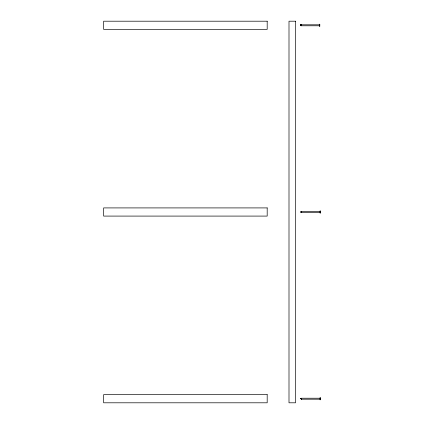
<?xml version="1.0" encoding="UTF-8"?>
<svg xmlns="http://www.w3.org/2000/svg" width="424" height="424" viewBox="0 0 424 424"><rect width="100%" height="100%" fill="white"/><g stroke="black" fill="none" stroke-linecap="round" stroke-linejoin="round"><path stroke-width="0.64" d="M319.526 25.779L300.987 25.779L300.446 25.286L300.987 24.799L319.526 24.799M301.544 211.518L300.987 212L301.544 212.498L301.544 211.518L300.987 212L301.544 212.482L300.987 212L301.533 211.576M320.067 399.201L301.533 399.201L300.987 398.714L301.533 398.221L320.067 398.221M300.987 25.716L300.446 25.286L300.987 24.815L300.446 25.286L300.987 25.763L300.987 24.799M301.533 398.284L300.987 398.714L301.533 399.138L300.987 398.714L301.533 398.237L301.533 399.201M301.544 211.587L300.998 212.011L301.544 212.355M300.987 25.636L300.446 25.286L300.987 24.942M301.544 211.661L300.998 212.011L301.544 212.254M301.533 399.058L300.987 398.714L301.533 398.364M300.987 25.535L300.446 25.286L300.987 25.043M301.544 211.762L300.998 212.011L301.544 212.138M301.533 398.958L300.987 398.714L301.533 398.465M300.987 25.414L300.446 25.286L300.987 25.159M301.544 211.883L300.998 212.011L301.544 212.011M301.533 398.841L300.987 398.714L301.533 398.587M300.446 25.286L300.987 25.286M320.078 211.518L301.533 211.756M320.078 212.498L301.533 212.244M300.987 398.714L301.533 398.714M320.343 210.908L320.353 213.097M320.343 397.622L320.343 399.8M320.067 210.908L320.078 213.097M320.067 397.622L320.067 399.8M319.797 24.2L319.797 26.378M319.526 24.2L319.526 26.378M267.189 21.2L103.647 21.2L103.647 29.378L267.189 29.378L267.189 21.2M295.539 21.2L288.998 21.2L288.998 402.8L295.539 402.8L295.539 21.2M267.189 207.914L103.647 207.914L103.647 216.086L267.189 216.086L267.189 207.914M267.189 394.622L103.647 394.622L103.647 402.8L267.189 402.8L267.189 394.622"/></g></svg>
